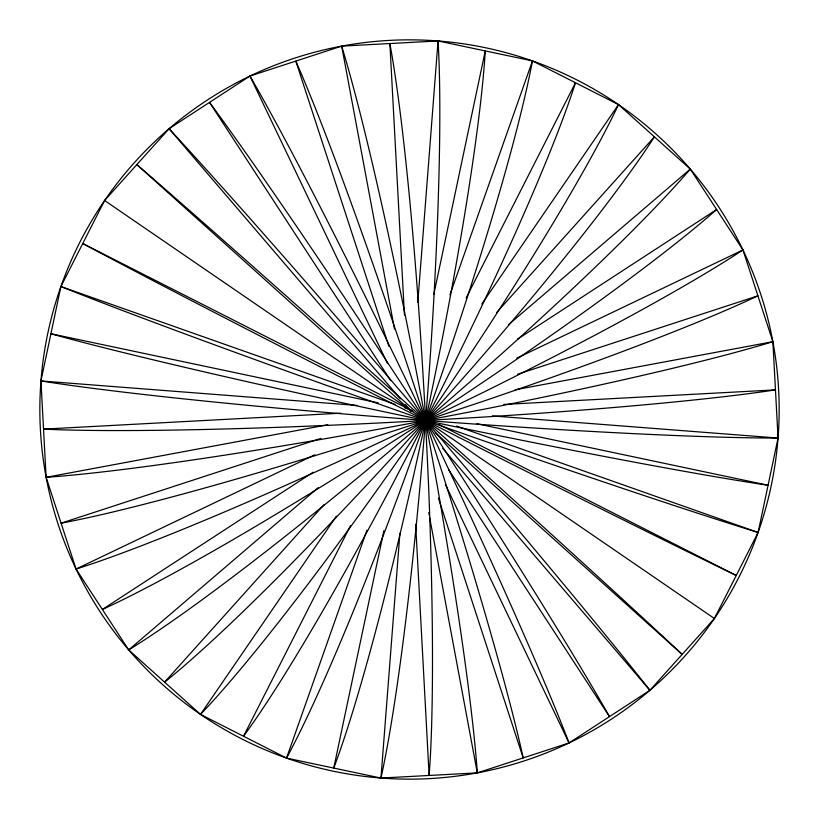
<?xml version="1.0" encoding="UTF-8"?>
<svg xmlns="http://www.w3.org/2000/svg" width="819" height="819" viewBox="0 0 819 819"><rect width="100%" height="100%" fill="white"/><g stroke="black" fill="none" stroke-linecap="round" stroke-linejoin="round"><path stroke-width="1.23" d="M399.918 533.2L380.948 778.05L477.313 772.88L569.051 742.946L649.917 690.294L714.393 618.499L758.097 532.463L778.05 438.052L772.88 341.687L742.946 249.949L690.294 169.083L618.499 104.607L532.463 60.903L438.052 40.95L341.687 46.12L249.949 76.054L169.083 128.706L104.607 200.501L60.903 286.537L40.95 380.948L46.12 477.313L76.054 569.051L128.706 649.917L200.501 714.393L286.537 758.097L380.948 778.05A421.939 32.637 -85.6 0 0 420.065 485.227L426.351 410.81A421.939 32.637 -85.6 0 0 438.052 40.95L417.803 302.375M383.896 530.692L333.743 768.079A416.523 34.357 -78.1 0 0 427.139 413.226A416.523 34.357 -78.1 0 0 485.257 50.921L433.783 294.553M366.953 530.128L286.537 758.097A421.785 36.364 -70.6 0 0 401.883 486.025L427.272 415.765A421.785 36.364 -70.6 0 0 532.463 60.903L449.918 294.912M350.512 525.624L243.519 736.25A416.421 36.835 -63.1 0 0 392.577 484.224L426.75 418.263A416.421 36.835 -63.1 0 0 575.481 82.75L466.175 297.932M336.455 516.052L200.501 714.393A369.656 369.656 0 0 1 249.949 76.054A369.656 369.656 0 0 1 778.05 438.052A369.656 369.656 0 0 1 200.501 714.393A421.734 37.623 -55.6 0 0 425.593 420.536A421.734 37.623 -55.6 0 0 618.499 104.607L481.818 304.003M324.17 504.504L164.599 682.155A416.421 36.835 -48.1 0 0 423.894 422.43L473.095 366.769A416.421 36.835 -48.1 0 0 654.401 136.845L496.539 312.602M318.171 487.694L128.706 649.917A421.785 36.364 -40.6 0 0 421.754 423.822L478.132 374.795A421.785 36.364 -40.6 0 0 690.294 169.083L508.599 324.652M313.186 472.215L102.375 609.479A418.857 34.541 -33.1 0 0 419.226 424.437A418.857 34.541 -33.1 0 0 716.625 209.521L517.577 339.127M314.885 454.77L76.054 569.051A421.939 32.637 -25.6 0 0 416.799 424.744L483.947 392.045A421.939 32.637 -25.6 0 0 742.946 249.949L516.799 358.159M320.874 438.411L61.087 523.177A416.707 29.535 -18.1 0 0 414.301 424.222L484.746 400.737A416.707 29.535 -18.1 0 0 757.913 295.823L517.547 374.252M327.774 424.754L46.12 477.313A422.133 26.689 -10.6 0 0 412.029 423.065L485.35 408.957A422.133 26.689 -10.6 0 0 772.88 341.687L515.12 389.793M340.643 413.196L43.53 429.125A416.912 22.697 -3.1 0 0 410.135 421.365L484.234 417.025A416.912 22.697 -3.1 0 0 775.47 389.875L503.859 404.443M357.217 405.446L40.95 380.948A423.157 18.929 4.4 0 0 408.753 419.185A423.157 18.929 4.4 0 0 778.05 438.052L492.393 415.919M378.265 402.897L50.921 333.743A417.086 14.292 11.9 0 0 407.954 416.81A417.086 14.292 11.9 0 0 768.079 485.257L476.965 423.751M395.024 404.391L60.903 286.537A423.31 9.808 19.4 0 0 407.831 414.24L478.153 438.892A423.31 9.808 19.4 0 0 758.097 532.463L456.541 426.095M404.678 407.801L411.916 410.35M412.919 411.23L82.75 243.519A419.533 4.904 26.9 0 0 408.364 411.742L474.283 445.147A419.533 4.904 26.9 0 0 736.25 575.481L439.097 424.539M104.607 200.501L714.393 618.499M411.404 411.21L136.845 164.599A419.533 4.904 41.9 0 1 411.179 407.627L466.113 457.063A419.533 4.904 41.9 0 1 682.155 654.401L435.155 432.534M400.348 398.812L169.083 128.706A423.31 9.808 49.4 0 1 413.319 406.224L461.67 462.94A423.31 9.808 49.4 0 1 649.917 690.294L442.772 448.362M405.344 404.637L411.169 411.445M390.683 380.61L209.521 102.375A419.43 14.373 56.9 0 1 415.683 405.477A419.43 14.373 56.9 0 1 609.479 716.625L448.525 469.43M387.418 363.349L249.949 76.054A422.338 18.898 64.4 0 1 418.304 405.292A422.338 18.898 64.4 0 1 569.051 742.946L445.382 484.5M388.902 346.376L295.823 61.087A416.912 22.697 71.9 0 1 420.792 405.814L443.468 476.494A416.912 22.697 71.9 0 1 523.177 757.913L438.411 498.126M394.482 329.023L341.687 46.12A422.133 26.689 79.4 0 1 423.065 406.971L436.343 480.446A422.133 26.689 79.4 0 1 477.313 772.88L429.678 517.639M428.736 512.602L429.207 515.12M404.443 315.141L389.875 43.53A416.707 29.535 86.9 0 1 424.959 408.671L428.46 482.841A416.707 29.535 86.9 0 1 429.125 775.47L415.653 524.262"/></g></svg>
